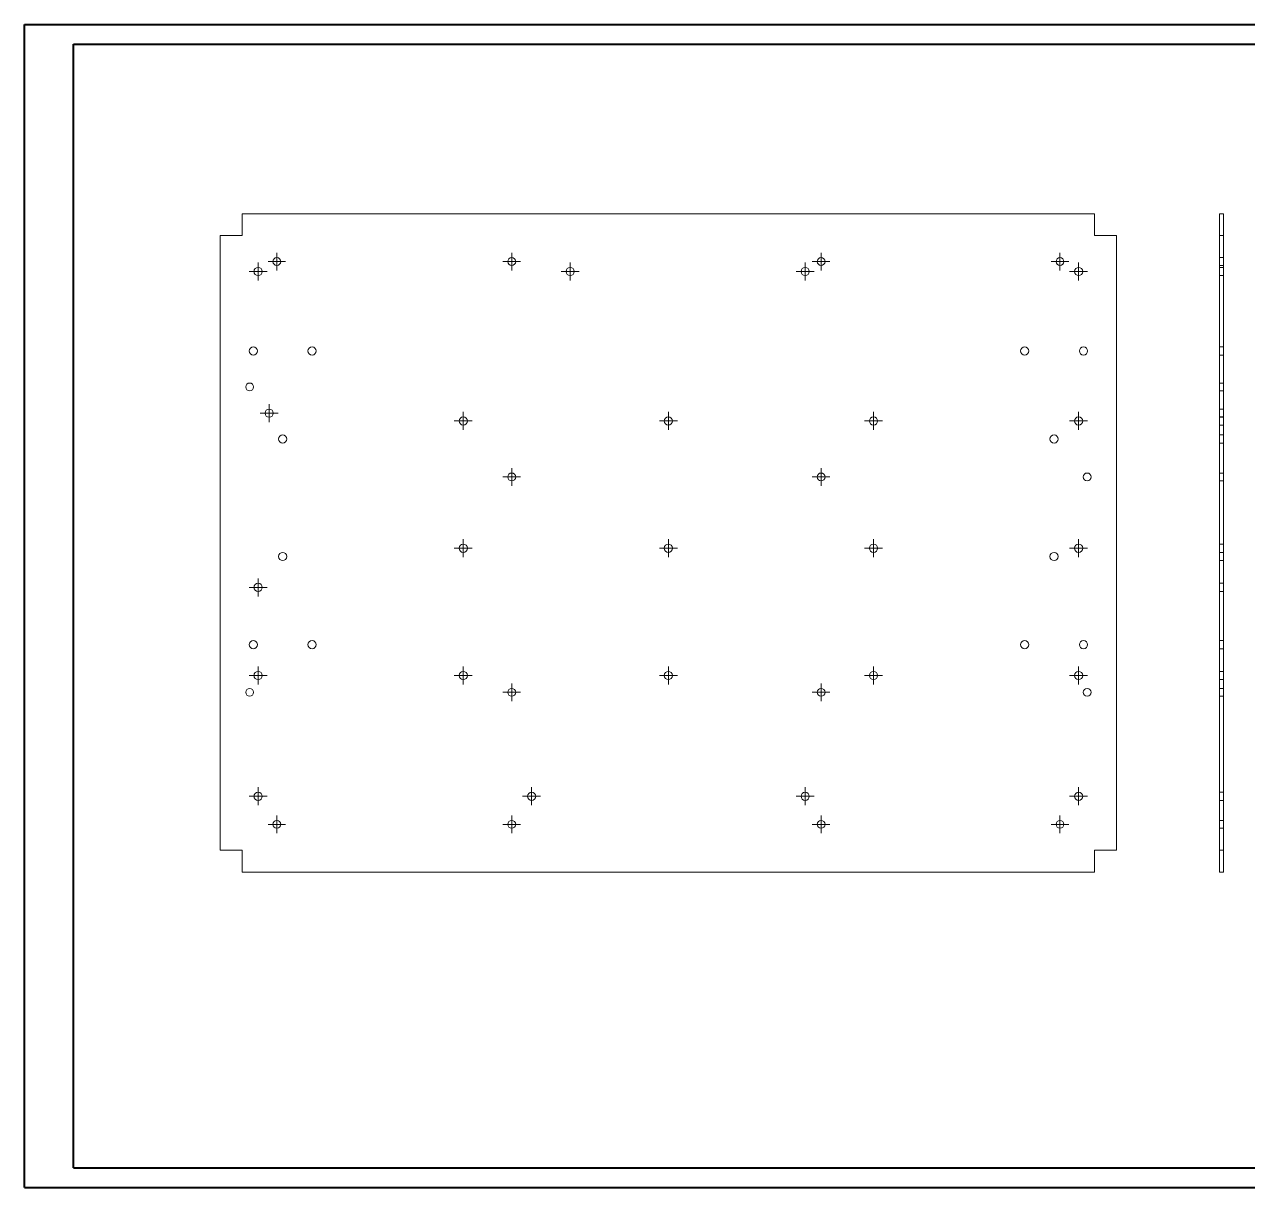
# Model space of a CAD drawing. Header units: millimetres. Extents: x 0 to 6132, y 1 to 2971.
# Drawn here: x 0 to 3124, y 1 to 2971 of the extents above; entities that cross this region are included whole.
import ezdxf

# ---------------------------------------------------------------- set-up
doc = ezdxf.new("R2010")
doc.units = ezdxf.units.MM
doc.header["$LTSCALE"] = 5
doc.linetypes.add('HIDDEN', pattern=[1.905, 1.27, -0.635])

# ---------------------------------------------------------------- blocks, each defined once
blk = doc.blocks.new('SW_CENTERMARKSYMBOL_0')
at = {"color": 0, "linetype": 'Continuous', "lineweight": 0, "ltscale": 5}
for p, q in [((-12.5, 0), (-23, 0)), ((0, 0), (-12.5, 0)), ((0, 12.5), (0, 23)), ((0, 0), (0, 12.5)), ((0, 0), (0, -12.5)), ((0, 0), (12.5, 0)), ((12.5, 0), (23, 0)), ((0, -12.5), (0, -23))]:
    blk.add_line(p, q, dxfattribs=at)
blk = doc.blocks.new('SW_CENTERMARKSYMBOL_1')
at = {"color": 0, "linetype": 'Continuous', "lineweight": 0, "ltscale": 5}
for p, q in [((-12.5, 0), (-23, 0)), ((0, 0), (-12.5, 0)), ((0, 12.5), (0, 23)), ((0, 0), (0, 12.5)), ((0, 0), (0, -12.5)), ((0, 0), (12.5, 0)), ((12.5, 0), (23, 0)), ((0, -12.5), (0, -23))]:
    blk.add_line(p, q, dxfattribs=at)
blk = doc.blocks.new('SW_CENTERMARKSYMBOL_2')
at = {"color": 0, "linetype": 'Continuous', "lineweight": 0, "ltscale": 5}
for p, q in [((-12.5, 0), (-23, 0)), ((0, 0), (-12.5, 0)), ((0, 12.5), (0, 23)), ((0, 0), (0, 12.5)), ((0, 0), (0, -12.5)), ((0, 0), (12.5, 0)), ((12.5, 0), (23, 0)), ((0, -12.5), (0, -23))]:
    blk.add_line(p, q, dxfattribs=at)
blk = doc.blocks.new('SW_CENTERMARKSYMBOL_3')
at = {"color": 0, "linetype": 'Continuous', "lineweight": 0, "ltscale": 5}
for p, q in [((-12.5, 0), (-23, 0)), ((0, 0), (-12.5, 0)), ((0, 12.5), (0, 23)), ((0, 0), (0, 12.5)), ((0, 0), (0, -12.5)), ((0, 0), (12.5, 0)), ((12.5, 0), (23, 0)), ((0, -12.5), (0, -23))]:
    blk.add_line(p, q, dxfattribs=at)
blk = doc.blocks.new('SW_CENTERMARKSYMBOL_4')
at = {"color": 0, "linetype": 'Continuous', "lineweight": 0, "ltscale": 5}
for p, q in [((-12.5, 0), (-23, 0)), ((0, 0), (-12.5, 0)), ((0, 12.5), (0, 23)), ((0, 0), (0, 12.5)), ((0, 0), (0, -12.5)), ((0, 0), (12.5, 0)), ((12.5, 0), (23, 0)), ((0, -12.5), (0, -23))]:
    blk.add_line(p, q, dxfattribs=at)
blk = doc.blocks.new('SW_CENTERMARKSYMBOL_5')
at = {"color": 0, "linetype": 'Continuous', "lineweight": 0, "ltscale": 5}
for p, q in [((-12.5, 0), (-23, 0)), ((0, 0), (-12.5, 0)), ((0, 12.5), (0, 23)), ((0, 0), (0, 12.5)), ((0, 0), (0, -12.5)), ((0, 0), (12.5, 0)), ((12.5, 0), (23, 0)), ((0, -12.5), (0, -23))]:
    blk.add_line(p, q, dxfattribs=at)
blk = doc.blocks.new('SW_CENTERMARKSYMBOL_6')
at = {"color": 0, "linetype": 'Continuous', "lineweight": 0, "ltscale": 5}
for p, q in [((-12.5, 0), (-23, 0)), ((0, 0), (-12.5, 0)), ((0, 12.5), (0, 23)), ((0, 0), (0, 12.5)), ((0, 0), (0, -12.5)), ((0, 0), (12.5, 0)), ((12.5, 0), (23, 0)), ((0, -12.5), (0, -23))]:
    blk.add_line(p, q, dxfattribs=at)
blk = doc.blocks.new('SW_CENTERMARKSYMBOL_7')
at = {"color": 0, "linetype": 'Continuous', "lineweight": 0, "ltscale": 5}
for p, q in [((-12.5, 0), (-23, 0)), ((0, 0), (-12.5, 0)), ((0, 12.5), (0, 23)), ((0, 0), (0, 12.5)), ((0, 0), (0, -12.5)), ((0, 0), (12.5, 0)), ((12.5, 0), (23, 0)), ((0, -12.5), (0, -23))]:
    blk.add_line(p, q, dxfattribs=at)
blk = doc.blocks.new('SW_CENTERMARKSYMBOL_8')
at = {"color": 0, "linetype": 'Continuous', "lineweight": 0, "ltscale": 5}
for p, q in [((-12.5, 0), (-23, 0)), ((0, 0), (-12.5, 0)), ((0, 12.5), (0, 23)), ((0, 0), (0, 12.5)), ((0, 0), (0, -12.5)), ((0, 0), (12.5, 0)), ((12.5, 0), (23, 0)), ((0, -12.5), (0, -23))]:
    blk.add_line(p, q, dxfattribs=at)
blk = doc.blocks.new('SW_CENTERMARKSYMBOL_9')
at = {"color": 0, "linetype": 'Continuous', "lineweight": 0, "ltscale": 5}
for p, q in [((-12.5, 0), (-23, 0)), ((0, 0), (-12.5, 0)), ((0, 12.5), (0, 23)), ((0, 0), (0, 12.5)), ((0, 0), (0, -12.5)), ((0, 0), (12.5, 0)), ((12.5, 0), (23, 0)), ((0, -12.5), (0, -23))]:
    blk.add_line(p, q, dxfattribs=at)
blk = doc.blocks.new('SW_CENTERMARKSYMBOL_10')
at = {"color": 0, "linetype": 'Continuous', "lineweight": 0, "ltscale": 5}
for p, q in [((-12.5, 0), (-23, 0)), ((0, 0), (-12.5, 0)), ((0, 12.5), (0, 23)), ((0, 0), (0, 12.5)), ((0, 0), (0, -12.5)), ((0, 0), (12.5, 0)), ((12.5, 0), (23, 0)), ((0, -12.5), (0, -23))]:
    blk.add_line(p, q, dxfattribs=at)
blk = doc.blocks.new('SW_CENTERMARKSYMBOL_11')
at = {"color": 0, "linetype": 'Continuous', "lineweight": 0, "ltscale": 5}
for p, q in [((-12.5, 0), (-23, 0)), ((0, 0), (-12.5, 0)), ((0, 12.5), (0, 23)), ((0, 0), (0, 12.5)), ((0, 0), (0, -12.5)), ((0, 0), (12.5, 0)), ((12.5, 0), (23, 0)), ((0, -12.5), (0, -23))]:
    blk.add_line(p, q, dxfattribs=at)
blk = doc.blocks.new('SW_CENTERMARKSYMBOL_12')
at = {"color": 0, "linetype": 'Continuous', "lineweight": 0, "ltscale": 5}
for p, q in [((-12.5, 0), (-23, 0)), ((0, 0), (-12.5, 0)), ((0, 12.5), (0, 23)), ((0, 0), (0, 12.5)), ((0, 0), (0, -12.5)), ((0, 0), (12.5, 0)), ((12.5, 0), (23, 0)), ((0, -12.5), (0, -23))]:
    blk.add_line(p, q, dxfattribs=at)
blk = doc.blocks.new('SW_CENTERMARKSYMBOL_13')
at = {"color": 0, "linetype": 'Continuous', "lineweight": 0, "ltscale": 5}
for p, q in [((-12.5, 0), (-23, 0)), ((0, 0), (-12.5, 0)), ((0, 12.5), (0, 23)), ((0, 0), (0, 12.5)), ((0, 0), (0, -12.5)), ((0, 0), (12.5, 0)), ((12.5, 0), (23, 0)), ((0, -12.5), (0, -23))]:
    blk.add_line(p, q, dxfattribs=at)
blk = doc.blocks.new('SW_CENTERMARKSYMBOL_14')
at = {"color": 0, "linetype": 'Continuous', "lineweight": 0, "ltscale": 5}
for p, q in [((-12.5, 0), (-23, 0)), ((0, 0), (-12.5, 0)), ((0, 12.5), (0, 23)), ((0, 0), (0, 12.5)), ((0, 0), (0, -12.5)), ((0, 0), (12.5, 0)), ((12.5, 0), (23, 0)), ((0, -12.5), (0, -23))]:
    blk.add_line(p, q, dxfattribs=at)
blk = doc.blocks.new('SW_CENTERMARKSYMBOL_15')
at = {"color": 0, "linetype": 'Continuous', "lineweight": 0, "ltscale": 5}
for p, q in [((-12.5, 0), (-23, 0)), ((0, 0), (-12.5, 0)), ((0, 12.5), (0, 23)), ((0, 0), (0, 12.5)), ((0, 0), (0, -12.5)), ((0, 0), (12.5, 0)), ((12.5, 0), (23, 0)), ((0, -12.5), (0, -23))]:
    blk.add_line(p, q, dxfattribs=at)
blk = doc.blocks.new('SW_CENTERMARKSYMBOL_16')
at = {"color": 0, "linetype": 'Continuous', "lineweight": 0, "ltscale": 5}
for p, q in [((-12.5, 0), (-23, 0)), ((0, 0), (-12.5, 0)), ((0, 12.5), (0, 23)), ((0, 0), (0, 12.5)), ((0, 0), (0, -12.5)), ((0, 0), (12.5, 0)), ((12.5, 0), (23, 0)), ((0, -12.5), (0, -23))]:
    blk.add_line(p, q, dxfattribs=at)
blk = doc.blocks.new('SW_CENTERMARKSYMBOL_17')
at = {"color": 0, "linetype": 'Continuous', "lineweight": 0, "ltscale": 5}
for p, q in [((-12.5, 0), (-23, 0)), ((0, 0), (-12.5, 0)), ((0, 12.5), (0, 23)), ((0, 0), (0, 12.5)), ((0, 0), (0, -12.5)), ((0, 0), (12.5, 0)), ((12.5, 0), (23, 0)), ((0, -12.5), (0, -23))]:
    blk.add_line(p, q, dxfattribs=at)
blk = doc.blocks.new('SW_CENTERMARKSYMBOL_18')
at = {"color": 0, "linetype": 'Continuous', "lineweight": 0, "ltscale": 5}
for p, q in [((-12.5, 0), (-23, 0)), ((0, 0), (-12.5, 0)), ((0, 12.5), (0, 23)), ((0, 0), (0, 12.5)), ((0, 0), (0, -12.5)), ((0, 0), (12.5, 0)), ((12.5, 0), (23, 0)), ((0, -12.5), (0, -23))]:
    blk.add_line(p, q, dxfattribs=at)
blk = doc.blocks.new('SW_CENTERMARKSYMBOL_19')
at = {"color": 0, "linetype": 'Continuous', "lineweight": 0, "ltscale": 5}
for p, q in [((-12.5, 0), (-23, 0)), ((0, 0), (-12.5, 0)), ((0, 12.5), (0, 23)), ((0, 0), (0, 12.5)), ((0, 0), (0, -12.5)), ((0, 0), (12.5, 0)), ((12.5, 0), (23, 0)), ((0, -12.5), (0, -23))]:
    blk.add_line(p, q, dxfattribs=at)
blk = doc.blocks.new('SW_CENTERMARKSYMBOL_20')
at = {"color": 0, "linetype": 'Continuous', "lineweight": 0, "ltscale": 5}
for p, q in [((-12.5, 0), (-23, 0)), ((0, 0), (-12.5, 0)), ((0, 12.5), (0, 23)), ((0, 0), (0, 12.5)), ((0, 0), (0, -12.5)), ((0, 0), (12.5, 0)), ((12.5, 0), (23, 0)), ((0, -12.5), (0, -23))]:
    blk.add_line(p, q, dxfattribs=at)
blk = doc.blocks.new('SW_CENTERMARKSYMBOL_21')
at = {"color": 0, "linetype": 'Continuous', "lineweight": 0, "ltscale": 5}
for p, q in [((-12.5, 0), (-23, 0)), ((0, 0), (-12.5, 0)), ((0, 12.5), (0, 23)), ((0, 0), (0, 12.5)), ((0, 0), (0, -12.5)), ((0, 0), (12.5, 0)), ((12.5, 0), (23, 0)), ((0, -12.5), (0, -23))]:
    blk.add_line(p, q, dxfattribs=at)
blk = doc.blocks.new('SW_CENTERMARKSYMBOL_22')
at = {"color": 0, "linetype": 'Continuous', "lineweight": 0, "ltscale": 5}
for p, q in [((-12.5, 0), (-22.5, 0)), ((0, 0), (-12.5, 0)), ((0, 12.5), (0, 22.5)), ((0, 0), (0, 12.5)), ((0, 0), (0, -12.5)), ((0, 0), (12.5, 0)), ((12.5, 0), (22.5, 0)), ((0, -12.5), (0, -22.5))]:
    blk.add_line(p, q, dxfattribs=at)
blk = doc.blocks.new('SW_CENTERMARKSYMBOL_23')
at = {"color": 0, "linetype": 'Continuous', "lineweight": 0, "ltscale": 5}
for p, q in [((-12.5, 0), (-22.5, 0)), ((0, 0), (-12.5, 0)), ((0, 12.5), (0, 22.5)), ((0, 0), (0, 12.5)), ((0, 0), (0, -12.5)), ((0, 0), (12.5, 0)), ((12.5, 0), (22.5, 0)), ((0, -12.5), (0, -22.5))]:
    blk.add_line(p, q, dxfattribs=at)
blk = doc.blocks.new('SW_CENTERMARKSYMBOL_24')
at = {"color": 0, "linetype": 'Continuous', "lineweight": 0, "ltscale": 5}
for p, q in [((-12.5, 0), (-22.5, 0)), ((0, 0), (-12.5, 0)), ((0, 12.5), (0, 22.5)), ((0, 0), (0, 12.5)), ((0, 0), (0, -12.5)), ((0, 0), (12.5, 0)), ((12.5, 0), (22.5, 0)), ((0, -12.5), (0, -22.5))]:
    blk.add_line(p, q, dxfattribs=at)
blk = doc.blocks.new('SW_CENTERMARKSYMBOL_25')
at = {"color": 0, "linetype": 'Continuous', "lineweight": 0, "ltscale": 5}
for p, q in [((-12.5, 0), (-22.5, 0)), ((0, 0), (-12.5, 0)), ((0, 12.5), (0, 22.5)), ((0, 0), (0, 12.5)), ((0, 0), (0, -12.5)), ((0, 0), (12.5, 0)), ((12.5, 0), (22.5, 0)), ((0, -12.5), (0, -22.5))]:
    blk.add_line(p, q, dxfattribs=at)
blk = doc.blocks.new('SW_CENTERMARKSYMBOL_26')
at = {"color": 0, "linetype": 'Continuous', "lineweight": 0, "ltscale": 5}
for p, q in [((-12.5, 0), (-22.5, 0)), ((0, 0), (-12.5, 0)), ((0, 12.5), (0, 22.5)), ((0, 0), (0, 12.5)), ((0, 0), (0, -12.5)), ((0, 0), (12.5, 0)), ((12.5, 0), (22.5, 0)), ((0, -12.5), (0, -22.5))]:
    blk.add_line(p, q, dxfattribs=at)
blk = doc.blocks.new('SW_CENTERMARKSYMBOL_27')
at = {"color": 0, "linetype": 'Continuous', "lineweight": 0, "ltscale": 5}
for p, q in [((-12.5, 0), (-22.5, 0)), ((0, 0), (-12.5, 0)), ((0, 12.5), (0, 22.5)), ((0, 0), (0, 12.5)), ((0, 0), (0, -12.5)), ((0, 0), (12.5, 0)), ((12.5, 0), (22.5, 0)), ((0, -12.5), (0, -22.5))]:
    blk.add_line(p, q, dxfattribs=at)
blk = doc.blocks.new('SW_CENTERMARKSYMBOL_28')
at = {"color": 0, "linetype": 'Continuous', "lineweight": 0, "ltscale": 5}
for p, q in [((-12.5, 0), (-22.5, 0)), ((0, 0), (-12.5, 0)), ((0, 12.5), (0, 22.5)), ((0, 0), (0, 12.5)), ((0, 0), (0, -12.5)), ((0, 0), (12.5, 0)), ((12.5, 0), (22.5, 0)), ((0, -12.5), (0, -22.5))]:
    blk.add_line(p, q, dxfattribs=at)
blk = doc.blocks.new('SW_CENTERMARKSYMBOL_29')
at = {"color": 0, "linetype": 'Continuous', "lineweight": 0, "ltscale": 5}
for p, q in [((-12.5, 0), (-22.5, 0)), ((0, 0), (-12.5, 0)), ((0, 12.5), (0, 22.5)), ((0, 0), (0, 12.5)), ((0, 0), (0, -12.5)), ((0, 0), (12.5, 0)), ((12.5, 0), (22.5, 0)), ((0, -12.5), (0, -22.5))]:
    blk.add_line(p, q, dxfattribs=at)
blk = doc.blocks.new('SW_CENTERMARKSYMBOL_30')
at = {"color": 0, "linetype": 'Continuous', "lineweight": 0, "ltscale": 5}
for p, q in [((-12.5, 0), (-22.5, 0)), ((0, 0), (-12.5, 0)), ((0, 12.5), (0, 22.5)), ((0, 0), (0, 12.5)), ((0, 0), (0, -12.5)), ((0, 0), (12.5, 0)), ((12.5, 0), (22.5, 0)), ((0, -12.5), (0, -22.5))]:
    blk.add_line(p, q, dxfattribs=at)
blk = doc.blocks.new('SW_CENTERMARKSYMBOL_31')
at = {"color": 0, "linetype": 'Continuous', "lineweight": 0, "ltscale": 5}
for p, q in [((-12.5, 0), (-22.5, 0)), ((0, 0), (-12.5, 0)), ((0, 12.5), (0, 22.5)), ((0, 0), (0, 12.5)), ((0, 0), (0, -12.5)), ((0, 0), (12.5, 0)), ((12.5, 0), (22.5, 0)), ((0, -12.5), (0, -22.5))]:
    blk.add_line(p, q, dxfattribs=at)
blk = doc.blocks.new('SW_CENTERMARKSYMBOL_32')
at = {"color": 0, "linetype": 'Continuous', "lineweight": 0, "ltscale": 5}
for p, q in [((-12.5, 0), (-22.5, 0)), ((0, 0), (-12.5, 0)), ((0, 12.5), (0, 22.5)), ((0, 0), (0, 12.5)), ((0, 0), (0, -12.5)), ((0, 0), (12.5, 0)), ((12.5, 0), (22.5, 0)), ((0, -12.5), (0, -22.5))]:
    blk.add_line(p, q, dxfattribs=at)
blk = doc.blocks.new('SW_CENTERMARKSYMBOL_33')
at = {"color": 0, "linetype": 'Continuous', "lineweight": 0, "ltscale": 5}
for p, q in [((-12.5, 0), (-22.5, 0)), ((0, 0), (-12.5, 0)), ((0, 12.5), (0, 22.5)), ((0, 0), (0, 12.5)), ((0, 0), (0, -12.5)), ((0, 0), (12.5, 0)), ((12.5, 0), (22.5, 0)), ((0, -12.5), (0, -22.5))]:
    blk.add_line(p, q, dxfattribs=at)
blk = doc.blocks.new('SW_CENTERMARKSYMBOL_34')
at = {"color": 0, "linetype": 'Continuous', "lineweight": 0, "ltscale": 5}
for p, q in [((-12.5, 0), (-23, 0)), ((0, 0), (-12.5, 0)), ((0, 12.5), (0, 23)), ((0, 0), (0, 12.5)), ((0, 0), (0, -12.5)), ((0, 0), (12.5, 0)), ((12.5, 0), (23, 0)), ((0, -12.5), (0, -23))]:
    blk.add_line(p, q, dxfattribs=at)

msp = doc.modelspace()

# ---------------------------------------------------------------- linework, layer by layer
at = {"color": 7, "linetype": 'Continuous', "lineweight": 40, "ltscale": 5}
for p, q in [((0.4, 1.1), (0.4, 2971.1)), ((0.4, 2971.1), (4205.4, 2971.1)), ((125.4, 51.1), (125.4, 2921.1)), ((125.4, 2921.1), (4155.4, 2921.1)), ((125.4, 51.1), (4155.4, 51.1)), ((0.4, 1.1), (4205.4, 1.1))]:
    msp.add_line(p, q, dxfattribs=at)
at = {"color": 7, "linetype": 'Continuous', "lineweight": 15, "ltscale": 5}
for p, q in [((556.2, 2431.8), (556.2, 2487.9)), ((556.2, 2487.9), (2733.5, 2487.9)), ((2733.5, 2431.8), (2733.5, 2487.9)), ((3052.6, 2487.9), (3062.6, 2487.9)), ((3052.6, 2431.8), (3052.6, 2487.9)), ((3062.6, 2431.8), (3062.6, 2487.9)), ((500.2, 862.2), (500.2, 2431.8)), ((556.2, 2431.8), (500.2, 2431.8)), ((2733.5, 2431.8), (2789.6, 2431.8)), ((2789.6, 2431.8), (2789.6, 862.2)), ((3052.6, 862.2), (3052.6, 2431.8)), ((3052.6, 2431.8), (3062.6, 2431.8)), ((3062.6, 862.2), (3062.6, 2431.8)), ((556.2, 862.2), (500.2, 862.2)), ((556.2, 862.2), (556.2, 806.2)), ((2733.5, 862.2), (2789.6, 862.2)), ((2733.5, 862.2), (2733.5, 806.2)), ((3052.6, 862.2), (3062.6, 862.2)), ((3052.6, 862.2), (3052.6, 806.2)), ((3062.6, 862.2), (3062.6, 806.2)), ((2733.5, 806.2), (556.2, 806.2)), ((3052.6, 806.2), (3062.6, 806.2))]:
    msp.add_line(p, q, dxfattribs=at)
at = {"color": 7, "linetype": 'HIDDEN', "lineweight": 0, "ltscale": 5}
for p, q in [((3062.6, 2375.7), (3052.6, 2375.7)), ((3052.6, 2355.7), (3062.6, 2355.7)), ((3062.6, 2350.8), (3052.6, 2350.8)), ((3052.6, 2329.8), (3062.6, 2329.8)), ((3062.6, 2147.9), (3052.6, 2147.9)), ((3052.6, 2126.9), (3062.6, 2126.9)), ((3062.6, 2055.5), (3052.6, 2055.5)), ((3052.6, 2035.5), (3062.6, 2035.5)), ((3062.6, 1989.1), (3052.6, 1989.1)), ((3062.6, 1969.1), (3052.6, 1969.1)), ((3052.6, 1968.1), (3062.6, 1968.1)), ((3052.6, 1948.1), (3062.6, 1948.1)), ((3062.6, 1922.9), (3052.6, 1922.9)), ((3052.6, 1901.9), (3062.6, 1901.9)), ((3062.6, 1825.7), (3052.6, 1825.7)), ((3052.6, 1805.7), (3062.6, 1805.7)), ((3062.6, 1644.1), (3052.6, 1644.1)), ((3052.6, 1623.1), (3062.6, 1623.1)), ((3062.6, 1622.9), (3052.6, 1622.9)), ((3052.6, 1601.9), (3062.6, 1601.9)), ((3062.6, 1544.1), (3052.6, 1544.1)), ((3052.6, 1523.1), (3062.6, 1523.1)), ((3062.6, 1397.9), (3052.6, 1397.9)), ((3052.6, 1376.9), (3062.6, 1376.9)), ((3062.6, 1319.1), (3052.6, 1319.1)), ((3052.6, 1298.1), (3062.6, 1298.1)), ((3062.6, 1275.7), (3052.6, 1275.7)), ((3052.6, 1255.7), (3062.6, 1255.7)), ((3062.6, 1010.6), (3052.6, 1010.6)), ((3052.6, 989.6), (3062.6, 989.6)), ((3062.6, 938.4), (3052.6, 938.4)), ((3052.6, 918.4), (3062.6, 918.4))]:
    msp.add_line(p, q, dxfattribs=at)
at = {"color": 7, "linetype": 'Continuous', "lineweight": 15, "ltscale": 25}
for centre, radius in [((644.9, 2365.7), 10), ((1244.9, 2365.7), 10), ((2034.9, 2365.7), 10), ((2644.9, 2365.7), 10), ((597.1, 2340.3), 10.5), ((1394.1, 2340.3), 10.5), ((1994.1, 2340.3), 10.5), ((2692.6, 2340.3), 10.5), ((584.9, 2137.4), 10.5), ((734.9, 2137.4), 10.5), ((2554.9, 2137.4), 10.5), ((2704.9, 2137.4), 10.5), ((575.4, 2045.5), 10), ((625.4, 1978.6), 10.5), ((1121, 1958.6), 10.5), ((1644.8, 1958.6), 10.5), ((2168.7, 1958.6), 10.5), ((2692.5, 1958.6), 10.5), ((659.9, 1912.4), 10.5), ((2629.9, 1912.4), 10.5), ((1244.9, 1815.7), 10), ((2034.9, 1815.7), 10), ((2714.4, 1815.7), 10), ((1121, 1633.6), 10.5), ((1644.8, 1633.6), 10.5), ((2168.7, 1633.6), 10.5), ((2692.5, 1633.6), 10.5), ((659.9, 1612.4), 10.5), ((2629.9, 1612.4), 10.5), ((597.1, 1533.6), 10.5), ((584.9, 1387.4), 10.5), ((734.9, 1387.4), 10.5), ((2554.9, 1387.4), 10.5), ((2704.9, 1387.4), 10.5), ((597.1, 1308.6), 10.5), ((1121, 1308.6), 10.5), ((1644.8, 1308.6), 10.5), ((2168.7, 1308.6), 10.5), ((2692.5, 1308.6), 10.5), ((575.4, 1265.7), 10), ((1244.9, 1265.7), 10), ((2034.9, 1265.7), 10), ((2714.4, 1265.7), 10), ((597.1, 1000.1), 10.5), ((1295.6, 1000.1), 10.5), ((1994.1, 1000.1), 10.5), ((2692.6, 1000.1), 10.5), ((644.9, 928.4), 10), ((1244.9, 928.4), 10), ((2034.9, 928.4), 10), ((2644.9, 928.4), 10)]:
    msp.add_circle(centre, radius, dxfattribs=at)

# ---------------------------------------------------------------- block references
at = {"color": 7, "linetype": 'Continuous', "lineweight": 0, "ltscale": 5}
for name, p in [('SW_CENTERMARKSYMBOL_29', (644.9, 2365.7)), ('SW_CENTERMARKSYMBOL_28', (1244.9, 2365.7)), ('SW_CENTERMARKSYMBOL_27', (2034.9, 2365.7)), ('SW_CENTERMARKSYMBOL_26', (2644.9, 2365.7)), ('SW_CENTERMARKSYMBOL_9', (597.1, 2340.3)), ('SW_CENTERMARKSYMBOL_34', (1394.1, 2340.3)), ('SW_CENTERMARKSYMBOL_8', (1994.1, 2340.3)), ('SW_CENTERMARKSYMBOL_7', (2692.6, 2340.3)), ('SW_CENTERMARKSYMBOL_1', (625.4, 1978.6)), ('SW_CENTERMARKSYMBOL_18', (1121, 1958.6)), ('SW_CENTERMARKSYMBOL_19', (1644.8, 1958.6)), ('SW_CENTERMARKSYMBOL_20', (2168.7, 1958.6)), ('SW_CENTERMARKSYMBOL_21', (2692.5, 1958.6)), ('SW_CENTERMARKSYMBOL_30', (1244.9, 1815.7)), ('SW_CENTERMARKSYMBOL_31', (2034.9, 1815.7)), ('SW_CENTERMARKSYMBOL_14', (1121, 1633.6)), ('SW_CENTERMARKSYMBOL_15', (1644.8, 1633.6)), ('SW_CENTERMARKSYMBOL_16', (2168.7, 1633.6)), ('SW_CENTERMARKSYMBOL_17', (2692.5, 1633.6)), ('SW_CENTERMARKSYMBOL_0', (597.1, 1533.6)), ('SW_CENTERMARKSYMBOL_3', (597.1, 1308.6)), ('SW_CENTERMARKSYMBOL_2', (1121, 1308.6)), ('SW_CENTERMARKSYMBOL_11', (1644.8, 1308.6)), ('SW_CENTERMARKSYMBOL_12', (2168.7, 1308.6)), ('SW_CENTERMARKSYMBOL_13', (2692.5, 1308.6)), ('SW_CENTERMARKSYMBOL_33', (1244.9, 1265.7)), ('SW_CENTERMARKSYMBOL_32', (2034.9, 1265.7)), ('SW_CENTERMARKSYMBOL_10', (597.1, 1000.1)), ('SW_CENTERMARKSYMBOL_6', (1295.6, 1000.1)), ('SW_CENTERMARKSYMBOL_5', (1994.1, 1000.1)), ('SW_CENTERMARKSYMBOL_4', (2692.6, 1000.1)), ('SW_CENTERMARKSYMBOL_22', (644.9, 928.4)), ('SW_CENTERMARKSYMBOL_23', (1244.9, 928.4)), ('SW_CENTERMARKSYMBOL_24', (2034.9, 928.4)), ('SW_CENTERMARKSYMBOL_25', (2644.9, 928.4))]:
    msp.add_blockref(name, p, dxfattribs=at)

doc.saveas('drawing.dxf')
